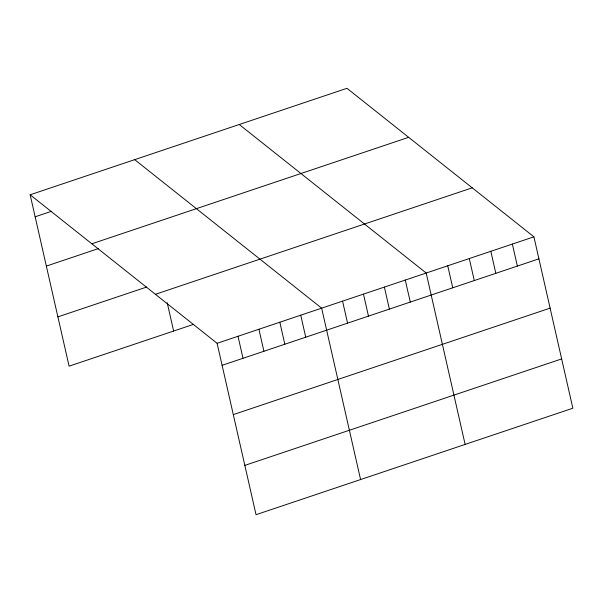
<?xml version="1.0" encoding="UTF-8"?>
<svg xmlns="http://www.w3.org/2000/svg" width="603" height="603" viewBox="0 0 603 603"><rect width="100%" height="100%" fill="white"/><g stroke="black" fill="none" stroke-linecap="round" stroke-linejoin="round"><path stroke-width="0.9" d="M30.15 194.784L346.959 88.309L533.911 236.828L572.85 408.216L256.041 514.691L217.103 343.303L30.15 194.784L69.089 366.172L193.676 324.301M35.147 216.794L51.707 211.231M91.844 243.793L408.653 137.326M46.348 266.089L98.621 248.519M57.888 316.877L146.755 287.013M155.408 294.294L472.217 187.819M217.103 343.303L533.911 236.828M222.1 365.312L538.916 258.838M233.301 414.608L550.109 308.133M244.841 465.395L561.649 358.921M239.248 124.512L426.193 273.031L465.132 444.419M134.695 159.652L321.648 308.163L360.586 479.551M512.369 244.072L517.366 266.081M490.827 251.308L495.824 273.317M469.285 258.551L474.282 280.561M447.743 265.787L452.74 287.797M405.284 280.056L410.289 302.065M384.375 287.081L389.38 309.098M363.466 294.113L368.471 316.123M342.557 301.138L347.562 323.148M300.739 315.196L305.736 337.205M279.83 322.221L284.827 344.23M258.921 329.246L263.918 351.255M238.012 336.27L243.009 358.288M167.204 302.736L173.634 331.032"/></g></svg>
